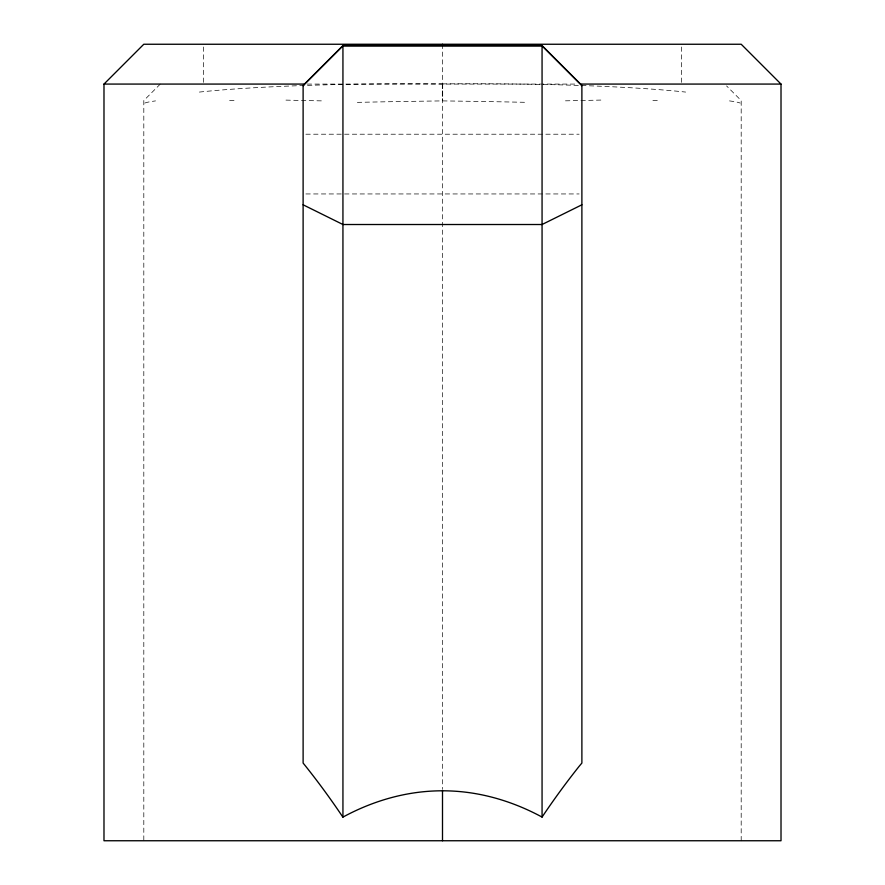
<?xml version="1.0" encoding="UTF-8"?>
<svg xmlns="http://www.w3.org/2000/svg" width="885" height="885" viewBox="0 0 885 885"><rect width="100%" height="100%" fill="white"/><g stroke="black" fill="none" stroke-linecap="round" stroke-linejoin="round"><path stroke-width="0.66" stroke-dasharray="4.42 3.32" d="M741.188 840.75L741.188 100.547L726.563 85.922M160.285 84.075L143.812 100.547L143.812 840.75M307.161 84.075L577.839 84.075M305.878 134.21L579.122 134.21M305.878 193.948L579.122 193.948M681.45 46.993L681.45 84.075M442.699 84.075L442.699 100.569M442.5 44.25L442.5 789.409M442.301 84.075L442.301 100.569M203.55 46.993L203.55 84.075M442.345 83.898A298.422 24.36 -0.5 0 1 685.621 92.073M729.483 100.901A298.466 10.144 0.9 0 1 740.137 103.069M657.323 100.47A298.765 2.389 -0.5 0 1 650.962 100.58M600.849 100.071A298.466 4.071 -0.8 0 1 563.679 100.868M442.699 100.901A298.389 8.031 0.8 0 1 527.648 102.361M357.352 102.361A298.389 8.031 -0.8 0 1 442.301 100.901M199.379 92.073A298.422 24.36 0.5 0 1 442.655 83.898M144.863 103.069A298.466 10.144 -0.9 0 1 155.528 100.901M234.027 100.58A298.765 2.389 0.5 0 1 227.655 100.47M321.344 100.868A298.466 4.071 0.8 0 1 284.162 100.071"/><path stroke-width="1.33" d="M103.987 84.075L143.79 44.25L741.21 44.25L781.012 84.075L781.012 840.75L103.987 840.75L103.987 84.075L304.451 84.075M342.938 45.555L303.113 85.414L303.113 763.058L305.701 766.266A511.331 314.142 63.7 0 1 342.882 817.132C365.594 804.797 390.407 796.157 416.038 792.617A169.046 146.877 0 0 1 442.5 790.792A168.46 146.357 0 0 1 462.435 791.832C490.345 794.708 517.426 803.757 542.062 817.076A511.331 314.142 -63.7 0 1 579.244 766.189L581.887 763.058L581.887 85.414L542.062 45.555L342.938 45.555L342.938 817.076M303.113 85.712L342.938 45.887L542.062 45.887L581.887 85.712M581.887 204.8L542.062 224.513L342.938 224.513L303.113 204.8M580.549 84.075L781.012 84.075M542.062 45.555L542.062 817.076M442.5 44.25L442.5 45.578M442.5 790.803L442.5 840.75"/></g></svg>
